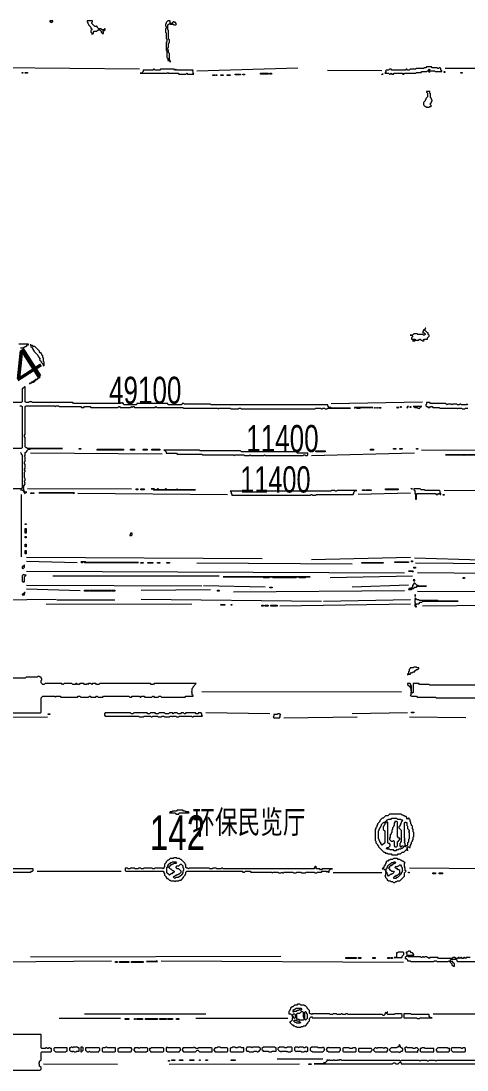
# Model space of a CAD drawing. Extents: x 25 to 4929, y 26 to 3478.
# Drawn here: x 2094 to 2657, y 2153 to 3478 of the extents above; entities that cross this region are included whole.
import ezdxf

# ---------------------------------------------------------------- set-up
doc = ezdxf.new("R2010")
doc.units = 0
for name, color, linetype, lineweight in [('OCR_TEXT', 6, 'Continuous', 0), ('TRACE_CURVE', 6, 'Continuous', 0), ('TRACE_STRAIGHT', 5, 'Continuous', 0), ('TRACE_TEXT_SYMBOL', 6, 'Continuous', 0)]:
    doc.layers.add(name, color=color, linetype=linetype, lineweight=lineweight)
doc.styles.add('wqy-unicode', font='wqy-unicode.lff')

msp = doc.modelspace()

# ---------------------------------------------------------------- linework, layer by layer
at = {"layer": 'TRACE_CURVE', "color": 6}
for points in [[(2333, 2994), (2300, 2994), (2299, 2995), (2297, 2995), (2297, 2994), (2296, 2993), (2280, 2993), (2279, 2994), (2279, 2995), (2240, 2995), (2240, 2994), (2239, 2993), (2224, 2993), (2223, 2994), (2223, 2995), (2222, 2996), (2221, 2995), (2220, 2996), (2219, 2995), (2160, 2995), (2159, 2996), (2108, 2996), (2107, 2997), (2104, 2997), (2103, 2996), (2100, 2996), (2099, 2997), (2099, 3016), (2098, 3016), (2096, 3014), (2095, 3014), (2095, 2997), (2094, 2996), (2051, 2996)], [(2658, 2993), (2657, 2994), (2656, 2993), (2650, 2993), (2649, 2994), (2648, 2994), (2647, 2993), (2645, 2993), (2644, 2994), (2639, 2994), (2638, 2993), (2637, 2994), (2633, 2994), (2632, 2993), (2630, 2995), (2611, 2995), (2610, 2996), (2606, 2996), (2606, 2994), (2605, 2993), (2605, 2992), (2606, 2991), (2607, 2991), (2608, 2990), (2610, 2990), (2611, 2991), (2613, 2991), (2614, 2990), (2622, 2990), (2623, 2989), (2644, 2989), (2645, 2988), (2646, 2989), (2650, 2989), (2651, 2988), (2654, 2988), (2655, 2989), (2658, 2989)], [(2092, 2992), (2094, 2992), (2095, 2991), (2095, 2939), (2094, 2938), (2071, 2938)], [(2146, 2938), (2102, 2938), (2101, 2939), (2100, 2939), (2099, 2940), (2099, 2952), (2098, 2953), (2098, 2955), (2099, 2956), (2099, 2991), (2100, 2992), (2136, 2992), (2137, 2991), (2138, 2992), (2141, 2992), (2142, 2991), (2169, 2991), (2170, 2990), (2173, 2990), (2174, 2991), (2181, 2991), (2182, 2990), (2216, 2990), (2217, 2991), (2218, 2991), (2219, 2990), (2232, 2990), (2233, 2991), (2234, 2990), (2235, 2991), (2236, 2991), (2237, 2990), (2263, 2990), (2264, 2991), (2265, 2990), (2298, 2990), (2299, 2989), (2342, 2989), (2343, 2988), (2344, 2989), (2358, 2989), (2359, 2988), (2368, 2988), (2369, 2989), (2371, 2989), (2372, 2988), (2465, 2988), (2466, 2989), (2472, 2989), (2473, 2988), (2474, 2988), (2475, 2989), (2477, 2989), (2478, 2988), (2480, 2988), (2481, 2989), (2510, 2989), (2486, 2989), (2485, 2990), (2483, 2990), (2481, 2992), (2481, 2993), (2334, 2993), (2333, 2994)], [(2093, 2933), (2094, 2932), (2094, 2931), (2095, 2930), (2095, 2888), (2094, 2887), (2070, 2887)], [(2093, 2886), (2095, 2886), (2097, 2884), (2097, 2883), (2098, 2882), (2098, 2881), (2100, 2883), (2101, 2883), (2099, 2883), (2097, 2885), (2097, 2887), (2096, 2888), (2097, 2889), (2097, 2891), (2099, 2893), (2098, 2894), (2099, 2895), (2098, 2896), (2098, 2897), (2099, 2898), (2099, 2900), (2098, 2901), (2098, 2908), (2099, 2909), (2099, 2910), (2098, 2911), (2098, 2912), (2099, 2913), (2099, 2918), (2098, 2919), (2098, 2921), (2099, 2922), (2099, 2927), (2098, 2928), (2099, 2929), (2099, 2933), (2100, 2934), (2101, 2934), (2101, 2935), (2103, 2937), (2105, 2937), (2106, 2938), (2146, 2938)], [(2268, 2625), (2270, 2625), (2271, 2624), (2301, 2624), (2302, 2625), (2311, 2625), (2311, 2626), (2310, 2627), (2310, 2630), (2309, 2631), (2310, 2632), (2310, 2635), (2311, 2636), (2311, 2637), (2315, 2641), (2262, 2641), (2261, 2640), (2258, 2640), (2257, 2641), (2193, 2641), (2192, 2640), (2189, 2640), (2188, 2641), (2184, 2641), (2183, 2640), (2182, 2641), (2179, 2641), (2178, 2640), (2177, 2641), (2176, 2640), (2174, 2640), (2173, 2641), (2168, 2641), (2167, 2640), (2165, 2640), (2164, 2641), (2163, 2641), (2162, 2640), (2159, 2640), (2158, 2641), (2148, 2641), (2147, 2640), (2146, 2640), (2145, 2641), (2124, 2641), (2123, 2640), (2121, 2640), (2119, 2642), (2119, 2645), (2120, 2646), (2120, 2647), (2119, 2648), (2119, 2649), (2118, 2649), (2117, 2650), (2115, 2650), (2114, 2649), (2100, 2649), (2099, 2648), (2076, 2648)], [(2076, 2604), (2118, 2604), (2119, 2605), (2119, 2623), (2121, 2625), (2136, 2625), (2137, 2624), (2138, 2625), (2143, 2625), (2144, 2624), (2165, 2624), (2166, 2625), (2168, 2625), (2169, 2624), (2179, 2624), (2180, 2625), (2181, 2625), (2182, 2624), (2188, 2624), (2189, 2625), (2190, 2625), (2191, 2624), (2197, 2624), (2198, 2625), (2230, 2625), (2231, 2624), (2233, 2624), (2234, 2625), (2243, 2625), (2244, 2624), (2245, 2624), (2246, 2625), (2249, 2625), (2250, 2624), (2259, 2624), (2260, 2625), (2261, 2625), (2262, 2624), (2267, 2624), (2268, 2625)]]:
    msp.add_lwpolyline(points, dxfattribs=at)
at = {"layer": 'TRACE_STRAIGHT', "color": 5}
for p, q in [((2066.9, 3419.1), (2243.1, 3417.4)), ((2315.6, 3415), (2443.2, 3419)), ((2629.4, 3418.6), (2710.6, 3418.6)), ((2480.6, 3415.7), (2549.4, 3415.6)), ((2485.6, 2994.7), (2600.7, 2997.1)), ((2105.6, 2932.4), (2271.9, 2931.3)), ((2460.6, 2929.2), (2590.7, 2932.6)), ((2599.4, 2936.4), (2750.6, 2935.3)), ((2094, 2880), (2094, 2801)), ((2101.9, 2887.7), (2233.1, 2886.9)), ((2165.6, 2881.4), (2354.4, 2880)), ((2519.3, 2880.2), (2585.6, 2881.9)), ((2628.1, 2885.2), (2728.1, 2884.5)), ((2100.6, 2800.7), (2398.1, 2798.9)), ((2100.6, 2795.9), (2164.4, 2794)), ((2460.6, 2797.9), (2585.7, 2800.7)), ((2590.6, 2799.9), (2674.4, 2797.6)), ((2100.6, 2782.9), (2578.1, 2780.8)), ((2315.6, 2793.5), (2511.9, 2792.2)), ((2591.9, 2793.4), (2733.1, 2792.2)), ((2134, 2777), (2344, 2777)), ((2484.3, 2774.9), (2588.2, 2777.3)), ((2594.4, 2781.2), (2749.4, 2780.4)), ((2100.6, 2765.2), (2321.9, 2764.4)), ((2100.6, 2760.6), (2168.2, 2758.7)), ((2245.6, 2759), (2333.1, 2759.8)), ((2324.3, 2764.9), (2401.9, 2763.2)), ((2361.9, 2757.1), (2578.1, 2758.6)), ((2511.8, 2763.2), (2583.2, 2765.9)), ((2594.4, 2757.8), (2746.9, 2757.4)), ((1900.6, 2744.5), (2138.1, 2747.7)), ((2139, 2747), (2212, 2747)), ((2245.6, 2747.8), (2473.1, 2745.3)), ((2475.6, 2745.3), (2585.7, 2747.5)), ((2600.6, 2739.4), (2961.9, 2743.1)), ((2125.6, 2741.6), (2309.4, 2741.7)), ((2420.6, 2739.1), (2585.7, 2741.7)), ((2321.9, 2631.3), (2574.4, 2630.6)), ((2013.1, 2598.4), (2126.9, 2599.1)), ((2326.9, 2604.4), (2408.1, 2603.3)), ((2425.6, 2597.9), (2518.1, 2598.9)), ((2511.8, 2603.1), (2581.9, 2604.5)), ((2584.4, 2599.2), (2655.6, 2598.4)), ((2114, 2404), (2220, 2404)), ((2488.1, 2402.4), (2549.4, 2402.5)), ((2584.4, 2408.3), (2684.4, 2407.4)), ((2105.6, 2295.8), (2421.9, 2296.7)), ((2036.9, 2289.5), (2208.1, 2290.8)), ((2270.6, 2290.9), (2576.9, 2289.4)), ((2141.9, 2218.7), (2219.4, 2218.5)), ((2174, 2224), (2327, 2224)), ((2314.4, 2218.5), (2430.6, 2218.7)), ((2614.4, 2224), (2673.1, 2223.8)), ((2121.9, 2160.7), (2215.6, 2160.6)), ((2280.6, 2160.5), (2445.6, 2161)), ((2417, 2167), (2475, 2167))]:
    msp.add_line(p, q, dxfattribs=at)
at = {"layer": 'TRACE_TEXT_SYMBOL', "color": 6}
for points in [[(2130, 3478), (2130, 3477), (2131, 3477), (2132, 3476), (2133, 3477), (2134, 3477), (2134, 3478)], [(2177, 3478), (2177, 3477), (2178, 3476), (2178, 3475), (2179, 3474), (2179, 3473), (2182, 3470), (2182, 3469), (2183, 3468), (2183, 3467), (2182, 3466), (2182, 3464), (2183, 3463), (2183, 3461), (2184, 3462), (2185, 3462), (2185, 3464), (2186, 3465), (2189, 3465), (2191, 3467), (2193, 3467), (2195, 3465), (2195, 3464), (2197, 3462), (2198, 3462), (2198, 3464), (2197, 3465), (2198, 3466), (2199, 3466), (2200, 3467), (2200, 3468), (2199, 3468), (2198, 3467), (2196, 3467), (2195, 3468), (2192, 3468), (2190, 3470), (2190, 3471), (2189, 3472), (2188, 3471), (2187, 3471), (2183, 3475), (2183, 3476), (2184, 3477), (2184, 3478)], [(2279, 3478), (2277, 3476), (2277, 3475), (2276, 3474), (2276, 3472), (2277, 3471), (2277, 3469), (2276, 3468), (2276, 3464), (2277, 3463), (2277, 3456), (2278, 3455), (2278, 3452), (2277, 3451), (2277, 3441), (2278, 3440), (2278, 3432), (2279, 3431), (2279, 3428), (2281, 3428), (2282, 3427), (2282, 3426), (2282, 3428), (2281, 3429), (2281, 3437), (2280, 3438), (2280, 3441), (2279, 3442), (2279, 3444), (2280, 3445), (2280, 3450), (2281, 3451), (2281, 3454), (2280, 3455), (2280, 3466), (2279, 3467), (2279, 3473), (2281, 3475), (2282, 3474), (2286, 3474), (2287, 3473), (2289, 3473), (2290, 3474), (2289, 3475), (2289, 3476), (2288, 3476), (2287, 3477), (2286, 3477), (2284, 3475), (2283, 3475), (2282, 3476), (2282, 3478)], [(2606, 3420), (2605, 3419), (2603, 3419), (2602, 3418), (2593, 3418), (2592, 3417), (2585, 3417), (2584, 3416), (2582, 3416), (2581, 3417), (2580, 3417), (2579, 3416), (2562, 3416), (2561, 3417), (2559, 3417), (2558, 3416), (2555, 3416), (2554, 3415), (2555, 3414), (2553, 3412), (2558, 3412), (2559, 3411), (2560, 3411), (2561, 3412), (2562, 3411), (2564, 3411), (2565, 3412), (2575, 3412), (2576, 3411), (2577, 3411), (2578, 3412), (2592, 3412), (2593, 3413), (2599, 3413), (2600, 3414), (2606, 3414), (2607, 3415), (2608, 3415), (2609, 3414), (2609, 3413), (2611, 3415), (2616, 3415), (2617, 3414), (2625, 3414), (2625, 3415), (2624, 3416), (2624, 3418), (2623, 3419), (2622, 3419), (2621, 3418), (2620, 3418), (2619, 3419), (2613, 3419), (2612, 3420)], [(2095, 3413), (2096, 3413), (2096, 3412), (2095, 3412)], [(2099, 3413), (2102, 3413), (2102, 3412), (2099, 3412)], [(2261, 3417), (2260, 3416), (2248, 3416), (2248, 3414), (2246, 3412), (2244, 3412), (2278, 3412), (2279, 3413), (2280, 3412), (2292, 3412), (2293, 3411), (2302, 3411), (2303, 3412), (2304, 3411), (2312, 3411), (2311, 3412), (2311, 3414), (2310, 3415), (2311, 3416), (2290, 3416), (2289, 3417), (2288, 3416), (2287, 3417), (2270, 3417), (2269, 3416), (2263, 3416), (2262, 3417)], [(2336, 3410), (2339, 3410), (2339, 3409), (2336, 3409)], [(2340, 3410), (2341, 3410), (2341, 3409), (2340, 3409)], [(2346, 3410), (2349, 3410), (2349, 3409), (2346, 3409)], [(2354, 3410), (2358, 3410), (2358, 3409), (2354, 3409)], [(2364, 3411), (2371, 3411), (2371, 3410), (2364, 3410)], [(2374, 3411), (2376, 3411), (2376, 3410), (2374, 3410)], [(2396, 3412), (2406, 3412), (2406, 3411), (2396, 3411)], [(2408, 3412), (2410, 3412), (2410, 3411), (2408, 3411)], [(2550, 3411), (2549, 3410), (2550, 3411), (2551, 3411)], [(2608, 3416), (2609, 3417), (2610, 3416), (2609, 3415)], [(2628, 3414), (2629, 3414), (2629, 3413), (2628, 3413)], [(2649, 3413), (2651, 3413), (2651, 3412), (2649, 3412)], [(2606, 3389), (2606, 3388), (2607, 3387), (2607, 3382), (2605, 3380), (2605, 3379), (2604, 3378), (2604, 3377), (2602, 3375), (2602, 3372), (2604, 3370), (2605, 3370), (2606, 3369), (2609, 3369), (2610, 3370), (2611, 3370), (2612, 3371), (2611, 3372), (2611, 3374), (2612, 3375), (2612, 3376), (2613, 3377), (2613, 3378), (2612, 3379), (2612, 3380), (2611, 3381), (2611, 3386), (2610, 3387), (2610, 3389)], [(2604, 3090), (2604, 3089), (2603, 3088), (2602, 3088), (2602, 3087), (2601, 3086), (2601, 3084), (2603, 3084), (2604, 3083), (2604, 3082), (2603, 3081), (2602, 3081), (2601, 3082), (2595, 3082), (2594, 3083), (2590, 3083), (2588, 3081), (2585, 3081), (2587, 3081), (2588, 3080), (2588, 3079), (2587, 3078), (2587, 3076), (2591, 3076), (2592, 3075), (2591, 3074), (2588, 3074), (2591, 3074), (2592, 3075), (2596, 3075), (2597, 3076), (2598, 3076), (2599, 3075), (2600, 3075), (2601, 3074), (2603, 3074), (2602, 3075), (2603, 3076), (2607, 3076), (2607, 3078), (2609, 3080), (2609, 3081), (2608, 3082), (2608, 3084), (2607, 3084), (2604, 3087), (2604, 3089), (2605, 3090)], [(2105, 3069), (2106, 3068), (2106, 3067), (2108, 3065), (2108, 3064), (2110, 3062), (2110, 3061), (2115, 3056), (2115, 3055), (2116, 3054), (2116, 3053), (2118, 3051), (2117, 3050), (2119, 3048), (2119, 3047), (2121, 3045), (2121, 3044), (2122, 3043), (2122, 3042), (2123, 3043), (2123, 3047), (2122, 3048), (2122, 3052), (2121, 3053), (2121, 3055), (2120, 3056), (2120, 3057), (2119, 3058), (2119, 3059), (2118, 3059), (2117, 3060), (2117, 3061), (2111, 3067), (2109, 3067), (2108, 3068), (2107, 3068), (2106, 3069)], [(2118, 3029), (2116, 3027), (2115, 3027), (2113, 3025), (2112, 3025), (2110, 3023), (2109, 3023), (2108, 3022), (2107, 3022), (2105, 3020), (2104, 3020), (2105, 3020), (2106, 3021), (2107, 3021), (2108, 3022), (2110, 3022), (2113, 3025), (2114, 3025)], [(2515, 2990), (2515, 2989), (2516, 2990), (2517, 2990), (2518, 2989), (2522, 2989), (2523, 2990), (2538, 2990)], [(2540, 2990), (2541, 2990), (2541, 2989), (2540, 2989)], [(2543, 2990), (2544, 2990), (2544, 2989), (2543, 2989)], [(2546, 2990), (2548, 2990), (2548, 2989), (2546, 2989)], [(2568, 2990), (2569, 2990), (2570, 2989), (2571, 2990)], [(2573, 2991), (2574, 2991), (2574, 2990), (2573, 2990)], [(2582, 2991), (2581, 2990), (2582, 2989), (2582, 2990), (2583, 2991)], [(2585, 2991), (2586, 2991), (2586, 2990), (2585, 2990)], [(2589, 2991), (2590, 2991), (2591, 2990), (2594, 2990), (2595, 2989), (2596, 2989), (2597, 2988), (2597, 2989), (2599, 2991), (2600, 2991)], [(2167, 2938), (2169, 2938), (2169, 2937), (2167, 2937)], [(2190, 2937), (2223, 2937), (2223, 2936), (2190, 2936)], [(2232, 2937), (2237, 2937), (2237, 2936), (2232, 2936)], [(2248, 2937), (2253, 2937), (2253, 2936), (2248, 2936)], [(2259, 2937), (2269, 2937), (2269, 2936), (2259, 2936)], [(2274, 2936), (2275, 2936), (2277, 2934), (2277, 2932), (2290, 2932), (2291, 2931), (2322, 2931), (2323, 2930), (2362, 2930), (2363, 2929), (2364, 2930), (2375, 2930), (2376, 2929), (2382, 2929), (2383, 2930), (2384, 2929), (2400, 2929), (2401, 2930), (2402, 2929), (2450, 2929), (2451, 2930), (2452, 2930), (2453, 2929), (2455, 2929), (2456, 2930), (2456, 2932), (2443, 2932), (2442, 2933), (2442, 2934), (2372, 2934), (2371, 2935), (2320, 2935), (2319, 2936)], [(2466, 2935), (2478, 2935), (2478, 2934), (2466, 2934)], [(2535, 2937), (2539, 2937), (2539, 2936), (2535, 2936)], [(2564, 2938), (2567, 2938), (2567, 2937), (2564, 2937)], [(2572, 2938), (2575, 2938), (2575, 2937), (2572, 2937)], [(2593, 2938), (2595, 2938), (2595, 2937), (2593, 2937)], [(2630, 2930), (2652, 2930), (2653, 2929), (2654, 2930), (2675, 2930)], [(2106, 2882), (2108, 2882), (2108, 2881), (2106, 2881)], [(2109, 2882), (2110, 2882), (2110, 2881), (2109, 2881)], [(2116, 2882), (2159, 2882), (2160, 2881), (2161, 2882)], [(2239, 2887), (2241, 2887), (2241, 2886), (2239, 2886)], [(2245, 2887), (2249, 2887), (2249, 2886), (2245, 2886)], [(2258, 2887), (2260, 2887), (2261, 2886), (2314, 2886), (2292, 2886), (2291, 2887), (2290, 2886), (2278, 2886), (2277, 2887), (2276, 2887), (2275, 2886), (2268, 2886), (2267, 2887), (2266, 2887), (2265, 2886), (2263, 2886), (2262, 2887)], [(2486, 2885), (2485, 2884), (2393, 2884), (2392, 2883), (2383, 2883), (2382, 2884), (2358, 2884), (2359, 2883), (2359, 2881), (2360, 2880), (2360, 2879), (2459, 2879), (2460, 2880), (2461, 2880), (2462, 2879), (2466, 2879), (2467, 2880), (2513, 2880), (2514, 2881), (2514, 2883), (2516, 2885), (2518, 2885), (2493, 2885), (2492, 2884), (2491, 2884), (2490, 2885)], [(2525, 2886), (2528, 2886), (2528, 2885), (2525, 2885)], [(2529, 2886), (2536, 2886), (2536, 2885), (2529, 2885)], [(2554, 2887), (2570, 2887), (2570, 2886), (2554, 2886)], [(2586, 2888), (2587, 2887), (2588, 2887), (2587, 2887)], [(2590, 2887), (2590, 2886), (2591, 2885), (2591, 2883), (2592, 2882), (2591, 2881), (2592, 2880), (2592, 2874), (2593, 2874), (2593, 2880), (2594, 2881), (2617, 2881), (2618, 2880), (2620, 2880), (2621, 2881), (2622, 2881), (2623, 2880), (2624, 2880), (2624, 2881), (2623, 2882), (2623, 2884), (2622, 2885), (2604, 2885), (2603, 2886), (2599, 2886), (2598, 2887)], [(2627, 2880), (2628, 2880), (2628, 2879), (2627, 2879)], [(2099, 2843), (2100, 2843), (2100, 2842), (2099, 2842)], [(2099, 2837), (2100, 2837), (2100, 2831), (2099, 2831)], [(2099, 2827), (2100, 2827), (2100, 2825), (2099, 2825)], [(2232, 2831), (2232, 2830), (2231, 2829), (2231, 2828), (2233, 2828), (2234, 2829), (2234, 2831)], [(2099, 2817), (2100, 2817), (2100, 2814), (2099, 2814)], [(2099, 2809), (2100, 2809), (2100, 2805), (2099, 2805)], [(2587, 2796), (2588, 2796), (2588, 2795), (2587, 2795)], [(2098, 2791), (2096, 2789), (2095, 2789), (2095, 2787), (2096, 2786), (2098, 2788)], [(2169, 2795), (2170, 2794), (2171, 2794), (2172, 2795), (2173, 2795), (2174, 2794), (2242, 2794), (2176, 2794), (2175, 2795)], [(2245, 2794), (2248, 2794), (2248, 2793), (2245, 2793)], [(2254, 2794), (2260, 2794), (2260, 2793), (2254, 2793)], [(2266, 2794), (2269, 2794), (2269, 2793), (2266, 2793)], [(2278, 2794), (2281, 2794), (2281, 2793), (2278, 2793)], [(2524, 2794), (2551, 2794), (2551, 2793), (2524, 2793)], [(2566, 2795), (2583, 2795), (2583, 2794), (2566, 2794)], [(2583, 2783), (2588, 2783), (2589, 2782), (2589, 2783)], [(2590, 2788), (2592, 2788), (2592, 2787), (2590, 2787)], [(2097, 2779), (2095, 2777), (2095, 2770), (2096, 2770), (2097, 2769), (2098, 2770), (2098, 2776), (2100, 2778), (2098, 2778)], [(2349, 2776), (2399, 2776), (2400, 2775), (2407, 2775), (2408, 2776), (2411, 2776), (2412, 2775), (2441, 2775), (2442, 2776), (2444, 2776), (2445, 2775), (2453, 2775), (2454, 2776), (2459, 2776)], [(2589, 2772), (2590, 2771), (2591, 2771), (2591, 2772)], [(2652, 2775), (2654, 2775), (2654, 2774), (2652, 2774)], [(2098, 2756), (2096, 2754), (2095, 2754), (2095, 2753), (2098, 2753), (2098, 2755), (2099, 2756)], [(2174, 2759), (2180, 2759), (2180, 2758), (2174, 2758)], [(2181, 2759), (2207, 2759), (2207, 2758), (2181, 2758)], [(2208, 2759), (2212, 2759), (2212, 2758), (2208, 2758)], [(2342, 2759), (2344, 2759), (2344, 2758), (2342, 2758)], [(2408, 2763), (2411, 2763), (2411, 2762), (2408, 2762)], [(2590, 2768), (2590, 2767), (2588, 2765), (2588, 2763), (2586, 2761), (2584, 2761), (2583, 2760), (2587, 2760), (2588, 2761), (2589, 2761), (2591, 2763), (2593, 2763), (2594, 2764), (2606, 2764), (2596, 2764), (2595, 2765), (2594, 2765), (2591, 2768)], [(2591, 2753), (2591, 2752), (2592, 2751), (2592, 2753)], [(2591, 2749), (2592, 2748), (2591, 2747), (2591, 2743), (2592, 2742), (2591, 2741), (2591, 2740), (2592, 2739), (2592, 2738), (2593, 2738), (2593, 2739), (2592, 2739), (2591, 2740), (2593, 2742), (2596, 2742), (2598, 2744), (2600, 2744), (2601, 2745), (2646, 2745), (2621, 2745), (2620, 2746), (2597, 2746), (2596, 2747), (2594, 2747), (2592, 2749)], [(2346, 2741), (2351, 2741), (2351, 2740), (2346, 2740)], [(2359, 2741), (2360, 2741), (2360, 2740), (2359, 2740)], [(2398, 2740), (2400, 2740), (2400, 2739), (2398, 2739)], [(2402, 2740), (2406, 2740), (2406, 2739), (2402, 2739)], [(2409, 2740), (2417, 2740), (2417, 2739), (2409, 2739)], [(2590, 2662), (2589, 2661), (2585, 2661), (2585, 2660), (2584, 2659), (2584, 2657), (2583, 2656), (2583, 2654), (2582, 2653), (2582, 2652), (2583, 2653), (2585, 2653), (2587, 2655), (2588, 2655), (2589, 2656), (2591, 2656), (2591, 2657), (2593, 2659), (2595, 2659), (2596, 2660), (2596, 2661), (2594, 2661), (2593, 2662)], [(2128, 2603), (2130, 2603), (2130, 2602), (2128, 2602)], [(2418, 2603), (2417, 2602), (2413, 2602), (2413, 2600), (2412, 2599), (2413, 2598), (2420, 2598), (2421, 2599), (2421, 2601), (2422, 2602), (2421, 2602), (2420, 2603)], [(2587, 2605), (2590, 2605), (2590, 2604), (2587, 2604)], [(2291, 2481), (2290, 2480), (2285, 2480), (2284, 2479), (2282, 2479), (2281, 2478), (2288, 2478), (2289, 2477), (2289, 2476), (2293, 2476), (2293, 2477), (2294, 2478), (2306, 2478), (2305, 2479), (2302, 2479), (2301, 2480), (2299, 2480), (2298, 2481)], [(2552, 2466), (2553, 2465), (2553, 2463), (2552, 2462), (2552, 2461), (2551, 2460), (2551, 2457), (2553, 2455), (2553, 2440), (2550, 2437), (2548, 2439), (2548, 2440), (2547, 2441), (2547, 2442), (2546, 2443), (2546, 2444), (2545, 2445), (2545, 2455), (2546, 2456), (2546, 2457), (2547, 2458), (2547, 2459), (2548, 2460), (2548, 2461), (2549, 2462), (2549, 2463)], [(2553, 2466), (2554, 2467), (2555, 2466), (2554, 2465)], [(2561, 2470), (2562, 2471), (2568, 2471), (2569, 2470), (2573, 2470), (2574, 2469), (2575, 2469), (2576, 2468), (2574, 2466), (2574, 2465), (2573, 2464), (2573, 2463), (2572, 2462), (2572, 2461), (2571, 2460), (2571, 2459), (2574, 2456), (2574, 2442), (2573, 2441), (2573, 2440), (2572, 2439), (2572, 2436), (2573, 2435), (2574, 2435), (2575, 2436), (2576, 2436), (2577, 2435), (2575, 2433), (2574, 2433), (2573, 2432), (2571, 2432), (2570, 2431), (2568, 2431), (2567, 2430), (2565, 2430), (2564, 2431), (2560, 2431), (2559, 2432), (2556, 2432), (2555, 2433), (2556, 2434), (2558, 2434), (2560, 2436), (2560, 2438), (2559, 2439), (2558, 2439), (2557, 2440), (2557, 2466), (2555, 2466), (2554, 2467), (2556, 2469), (2557, 2469), (2558, 2470)], [(2566, 2467), (2566, 2466), (2565, 2465), (2565, 2462), (2564, 2461), (2564, 2460), (2563, 2459), (2563, 2457), (2562, 2456), (2562, 2453), (2561, 2452), (2561, 2451), (2560, 2450), (2560, 2447), (2559, 2446), (2559, 2444), (2561, 2442), (2563, 2442), (2564, 2443), (2565, 2442), (2565, 2436), (2566, 2435), (2568, 2435), (2569, 2436), (2569, 2441), (2572, 2444), (2572, 2446), (2571, 2446), (2569, 2448), (2569, 2466), (2568, 2467)], [(2578, 2465), (2579, 2466), (2580, 2466), (2581, 2465), (2581, 2462), (2582, 2461), (2582, 2458), (2584, 2456), (2584, 2455), (2583, 2454), (2584, 2453), (2584, 2445), (2583, 2444), (2583, 2441), (2582, 2440), (2582, 2437), (2581, 2436), (2580, 2436), (2579, 2437), (2579, 2439), (2578, 2440), (2578, 2441), (2579, 2442), (2578, 2443), (2578, 2444), (2579, 2445), (2578, 2446)], [(2319, 2454), (2320, 2454), (2320, 2448), (2319, 2448)], [(2578, 2436), (2579, 2437), (2580, 2436), (2579, 2435)], [(2284, 2415), (2285, 2416), (2289, 2416), (2290, 2415), (2289, 2414), (2287, 2414), (2286, 2413), (2285, 2413), (2284, 2412), (2283, 2412), (2280, 2409), (2279, 2410), (2279, 2411), (2280, 2412), (2280, 2413), (2281, 2414), (2282, 2414), (2283, 2415)], [(2295, 2413), (2296, 2413), (2298, 2411), (2298, 2409), (2299, 2408), (2299, 2405), (2298, 2404), (2298, 2402), (2297, 2401), (2297, 2400), (2294, 2397), (2293, 2397), (2292, 2396), (2289, 2396), (2288, 2395), (2286, 2397), (2287, 2398), (2288, 2398), (2289, 2399), (2290, 2399), (2291, 2400), (2292, 2400), (2293, 2401), (2294, 2401), (2296, 2403), (2296, 2404), (2293, 2407), (2291, 2407), (2289, 2409), (2291, 2411), (2293, 2411)], [(2564, 2420), (2563, 2419), (2560, 2419), (2559, 2418), (2558, 2418), (2557, 2417), (2556, 2417), (2555, 2416), (2555, 2415), (2554, 2414), (2554, 2413), (2553, 2412), (2553, 2411), (2552, 2410), (2552, 2409), (2550, 2407), (2552, 2407), (2554, 2405), (2554, 2403), (2555, 2402), (2554, 2401), (2554, 2399), (2553, 2398), (2554, 2397), (2554, 2396), (2556, 2394), (2556, 2393), (2557, 2393), (2558, 2392), (2560, 2392), (2561, 2391), (2563, 2391), (2564, 2390), (2566, 2390), (2567, 2391), (2568, 2391), (2569, 2392), (2572, 2392), (2578, 2398), (2578, 2402), (2580, 2404), (2579, 2405), (2579, 2407), (2578, 2408), (2579, 2409), (2578, 2410), (2578, 2414), (2579, 2415), (2578, 2415), (2576, 2417), (2575, 2417), (2574, 2418), (2573, 2418), (2572, 2419), (2570, 2419), (2569, 2420)], [(2562, 2415), (2564, 2415), (2565, 2414), (2563, 2412), (2562, 2412), (2561, 2411), (2560, 2411), (2559, 2410), (2559, 2409), (2558, 2408), (2559, 2407), (2559, 2406), (2560, 2406), (2562, 2404), (2564, 2404), (2565, 2403), (2563, 2401), (2562, 2401), (2561, 2400), (2560, 2400), (2558, 2398), (2557, 2399), (2557, 2400), (2556, 2401), (2556, 2402), (2555, 2403), (2555, 2407), (2556, 2408), (2556, 2409), (2557, 2410), (2557, 2411), (2559, 2413), (2560, 2413)], [(2564, 2415), (2565, 2416), (2566, 2416), (2567, 2415), (2566, 2414), (2565, 2414)], [(2571, 2411), (2572, 2412), (2573, 2412), (2574, 2411), (2574, 2410), (2575, 2409), (2575, 2406), (2576, 2405), (2575, 2404), (2575, 2403), (2574, 2402), (2574, 2401), (2573, 2400), (2572, 2401), (2572, 2405), (2571, 2406), (2570, 2406), (2569, 2407), (2568, 2407), (2566, 2409), (2567, 2410), (2569, 2410), (2570, 2411)], [(2041, 2407), (2041, 2403), (2052, 2403), (2053, 2404), (2055, 2404), (2056, 2403), (2106, 2403), (2107, 2404), (2108, 2404), (2109, 2405), (2109, 2407), (2064, 2407), (2063, 2406), (2062, 2407), (2054, 2407), (2053, 2406), (2050, 2406), (2049, 2407)], [(2278, 2409), (2279, 2410), (2282, 2407), (2283, 2407), (2285, 2405), (2286, 2405), (2287, 2404), (2287, 2403), (2286, 2402), (2285, 2402), (2284, 2401), (2283, 2401), (2281, 2399), (2278, 2402)], [(2571, 2401), (2572, 2401), (2573, 2400), (2569, 2396), (2568, 2396), (2567, 2395), (2565, 2395), (2564, 2396), (2566, 2398), (2567, 2398), (2568, 2399), (2569, 2399)], [(2583, 2403), (2584, 2403), (2584, 2402), (2583, 2402)], [(2614, 2402), (2617, 2402), (2617, 2401), (2614, 2401)], [(2622, 2402), (2626, 2402), (2626, 2401), (2622, 2401)], [(2504, 2295), (2517, 2295), (2517, 2294), (2504, 2294)], [(2520, 2295), (2523, 2295), (2523, 2294), (2520, 2294)], [(2538, 2295), (2541, 2295), (2541, 2294), (2538, 2294)], [(2557, 2295), (2559, 2295), (2559, 2294), (2557, 2294)], [(2561, 2295), (2563, 2295), (2563, 2294), (2561, 2294)], [(2570, 2302), (2569, 2301), (2568, 2301), (2568, 2296), (2567, 2295), (2565, 2295), (2575, 2295), (2575, 2297), (2577, 2299), (2577, 2301), (2576, 2302)], [(2213, 2290), (2215, 2290), (2215, 2289), (2213, 2289)], [(2218, 2290), (2230, 2290), (2230, 2289), (2218, 2289)], [(2233, 2290), (2248, 2290), (2248, 2289), (2233, 2289)], [(2265, 2291), (2264, 2290), (2252, 2290), (2266, 2290)], [(2437, 2227), (2438, 2228), (2439, 2227), (2438, 2226)], [(2440, 2230), (2441, 2231), (2447, 2231), (2448, 2230), (2448, 2229), (2447, 2228), (2446, 2229), (2445, 2229), (2444, 2228), (2442, 2228), (2441, 2227), (2439, 2227), (2438, 2228), (2438, 2229), (2439, 2230)], [(2448, 2227), (2449, 2227), (2450, 2226), (2450, 2220), (2451, 2219), (2451, 2217), (2450, 2216), (2446, 2216), (2445, 2217), (2443, 2217), (2442, 2218), (2442, 2224), (2443, 2225), (2446, 2225)], [(2452, 2226), (2453, 2227), (2454, 2226), (2454, 2225), (2455, 2224), (2455, 2218), (2453, 2216), (2452, 2217)], [(2225, 2218), (2230, 2218), (2230, 2217), (2225, 2217)], [(2237, 2218), (2238, 2218), (2238, 2217), (2237, 2217)], [(2240, 2218), (2247, 2218), (2247, 2217), (2240, 2217)], [(2251, 2218), (2266, 2218), (2266, 2217), (2251, 2217)], [(2269, 2218), (2277, 2218), (2277, 2217), (2269, 2217)], [(2279, 2218), (2285, 2218), (2285, 2217), (2279, 2217)], [(2290, 2218), (2293, 2218), (2293, 2217), (2290, 2217)], [(2437, 2223), (2438, 2224), (2439, 2224), (2440, 2223), (2440, 2219), (2439, 2218), (2438, 2219), (2438, 2220), (2437, 2221)], [(2438, 2215), (2439, 2216), (2441, 2216), (2442, 2215), (2444, 2215), (2445, 2214), (2446, 2214), (2447, 2213), (2446, 2212), (2442, 2212), (2441, 2213), (2440, 2213)], [(2577, 2224), (2577, 2219), (2593, 2219), (2594, 2218), (2597, 2218), (2598, 2219), (2613, 2219), (2611, 2219), (2609, 2221), (2609, 2223), (2587, 2223), (2586, 2224)], [(2136, 2181), (2135, 2180), (2135, 2178), (2137, 2176), (2150, 2176), (2151, 2177), (2152, 2177), (2152, 2181)], [(2157, 2182), (2156, 2181), (2155, 2181), (2155, 2178), (2156, 2177), (2157, 2177), (2158, 2176), (2159, 2177), (2160, 2177), (2161, 2176), (2163, 2176), (2164, 2177), (2167, 2177), (2167, 2181), (2166, 2181), (2165, 2182), (2160, 2182), (2159, 2181), (2158, 2182)], [(2169, 2182), (2169, 2176), (2170, 2176), (2172, 2178), (2172, 2181), (2171, 2182)], [(2175, 2181), (2175, 2178), (2177, 2176), (2179, 2176), (2180, 2177), (2181, 2176), (2192, 2176), (2192, 2177), (2193, 2178), (2193, 2180), (2192, 2181)], [(2201, 2182), (2200, 2181), (2197, 2181), (2196, 2180), (2196, 2177), (2197, 2176), (2212, 2176), (2213, 2177), (2213, 2181), (2203, 2181), (2202, 2182)], [(2218, 2181), (2217, 2180), (2216, 2180), (2216, 2177), (2217, 2176), (2232, 2176), (2233, 2177), (2233, 2178), (2234, 2179), (2233, 2180), (2233, 2181)], [(2237, 2181), (2237, 2180), (2236, 2179), (2236, 2178), (2238, 2176), (2252, 2176), (2253, 2177), (2254, 2177), (2254, 2180), (2253, 2181), (2244, 2181), (2243, 2180), (2242, 2181)], [(2258, 2181), (2257, 2180), (2256, 2180), (2256, 2178), (2257, 2177), (2257, 2176), (2273, 2176), (2274, 2177), (2274, 2180), (2273, 2181)], [(2278, 2182), (2277, 2181), (2277, 2177), (2278, 2177), (2279, 2176), (2294, 2176), (2294, 2177), (2295, 2178), (2295, 2180), (2294, 2181), (2279, 2181)], [(2312, 2182), (2311, 2181), (2298, 2181), (2298, 2180), (2297, 2179), (2297, 2178), (2299, 2176), (2314, 2176), (2316, 2178), (2317, 2178), (2319, 2176), (2335, 2176), (2335, 2180), (2334, 2181), (2318, 2181), (2317, 2180), (2315, 2180), (2314, 2181), (2313, 2181)], [(2342, 2182), (2341, 2181), (2339, 2181), (2337, 2179), (2337, 2178), (2339, 2176), (2354, 2176), (2355, 2177), (2355, 2180), (2354, 2181), (2346, 2181), (2345, 2182)], [(2361, 2182), (2360, 2181), (2359, 2181), (2358, 2180), (2358, 2177), (2359, 2176), (2374, 2176), (2375, 2177), (2375, 2181), (2372, 2181), (2371, 2182), (2368, 2182), (2367, 2181), (2365, 2181), (2364, 2182)], [(2379, 2182), (2379, 2181), (2378, 2180), (2378, 2178), (2379, 2177), (2381, 2177), (2382, 2176), (2387, 2176), (2388, 2177), (2391, 2177), (2392, 2176), (2393, 2176), (2394, 2177), (2395, 2177), (2395, 2178), (2396, 2179), (2396, 2180), (2394, 2182), (2386, 2182), (2385, 2181), (2384, 2182)], [(2400, 2182), (2398, 2180), (2398, 2179), (2399, 2178), (2399, 2177), (2406, 2177), (2407, 2176), (2410, 2176), (2411, 2177), (2416, 2177), (2416, 2181), (2415, 2181), (2414, 2182)], [(2420, 2182), (2418, 2180), (2418, 2179), (2420, 2177), (2421, 2177), (2422, 2176), (2423, 2177), (2428, 2177), (2429, 2176), (2430, 2177), (2431, 2176), (2434, 2176), (2435, 2177), (2436, 2177), (2436, 2181), (2435, 2182), (2430, 2182), (2429, 2181), (2427, 2181), (2426, 2182)], [(2440, 2182), (2439, 2181), (2439, 2178), (2441, 2176), (2442, 2177), (2447, 2177), (2448, 2176), (2451, 2176), (2452, 2177), (2453, 2177), (2454, 2176), (2455, 2177), (2456, 2177), (2456, 2181), (2455, 2182), (2453, 2182), (2452, 2181), (2451, 2181), (2450, 2182), (2445, 2182), (2444, 2181), (2443, 2182)], [(2461, 2182), (2459, 2180), (2459, 2178), (2460, 2177), (2461, 2177), (2462, 2176), (2475, 2176), (2477, 2178), (2477, 2180), (2475, 2182), (2474, 2181), (2469, 2181), (2468, 2182)], [(2482, 2182), (2481, 2181), (2480, 2181), (2480, 2180), (2479, 2179), (2480, 2178), (2480, 2177), (2481, 2177), (2482, 2176), (2496, 2176), (2496, 2177), (2497, 2178), (2497, 2180), (2496, 2181), (2483, 2181)], [(2501, 2181), (2500, 2180), (2500, 2177), (2501, 2176), (2516, 2176), (2517, 2177), (2517, 2180), (2516, 2181), (2513, 2181), (2512, 2180), (2509, 2180), (2508, 2181)], [(2520, 2180), (2520, 2177), (2521, 2176), (2536, 2176), (2536, 2177), (2537, 2178), (2537, 2179), (2536, 2180)], [(2541, 2181), (2539, 2179), (2539, 2178), (2541, 2176), (2556, 2176), (2556, 2177), (2557, 2178), (2557, 2180), (2556, 2180), (2555, 2181), (2553, 2181), (2552, 2180), (2551, 2181), (2544, 2181), (2543, 2180), (2542, 2181)], [(2572, 2185), (2571, 2184), (2571, 2183), (2570, 2182), (2569, 2182), (2568, 2181), (2561, 2181), (2559, 2179), (2559, 2178), (2561, 2176), (2571, 2176), (2572, 2175), (2574, 2177), (2575, 2177), (2576, 2178), (2576, 2180), (2575, 2180), (2573, 2182), (2573, 2183), (2572, 2184)], [(2580, 2182), (2578, 2180), (2579, 2179), (2579, 2177), (2580, 2176), (2593, 2176), (2594, 2175), (2595, 2176), (2595, 2178), (2596, 2179), (2594, 2181), (2592, 2181), (2591, 2180), (2589, 2180), (2588, 2181), (2582, 2181), (2581, 2182)], [(2600, 2181), (2599, 2180), (2598, 2180), (2598, 2177), (2599, 2176), (2615, 2176), (2615, 2180), (2604, 2180), (2603, 2181)], [(2620, 2181), (2618, 2179), (2618, 2178), (2619, 2177), (2619, 2176), (2634, 2176), (2635, 2177), (2635, 2180), (2634, 2181), (2633, 2180), (2632, 2181)], [(2638, 2181), (2637, 2180), (2637, 2178), (2639, 2176), (2654, 2176), (2655, 2177), (2655, 2180), (2654, 2181), (2652, 2181), (2651, 2180), (2650, 2180), (2649, 2181)], [(2280, 2165), (2281, 2165), (2281, 2164), (2280, 2164)], [(2284, 2166), (2288, 2166), (2288, 2165), (2284, 2165)], [(2294, 2166), (2298, 2166), (2298, 2165), (2294, 2165)], [(2307, 2166), (2312, 2166), (2312, 2165), (2307, 2165)], [(2319, 2166), (2320, 2166), (2320, 2165), (2319, 2165)], [(2327, 2166), (2329, 2166), (2329, 2165), (2327, 2165)], [(2359, 2166), (2364, 2166), (2364, 2165), (2359, 2165)], [(2457, 2161), (2460, 2161), (2460, 2160), (2457, 2160)]]:
    msp.add_lwpolyline(points, close=True, dxfattribs=at)
for points in [[(2093, 3065), (2096, 3065), (2097, 3066), (2098, 3066), (2099, 3067), (2100, 3067), (2102, 3069), (2103, 3069), (2103, 3070), (2091, 3070)], [(2731, 2639), (2610, 2639), (2609, 2640), (2597, 2640), (2596, 2641), (2589, 2641), (2589, 2630), (2588, 2629), (2587, 2630), (2587, 2638), (2586, 2639), (2586, 2640), (2585, 2641), (2582, 2641), (2582, 2640), (2585, 2637), (2585, 2636), (2586, 2635), (2586, 2632), (2587, 2631), (2586, 2630), (2586, 2627), (2585, 2626), (2586, 2626), (2587, 2625), (2593, 2625), (2594, 2624), (2617, 2624), (2618, 2623), (2717, 2623)], [(2200, 2604), (2199, 2603), (2199, 2601), (2200, 2600), (2242, 2600), (2243, 2599), (2248, 2599), (2249, 2600), (2257, 2600), (2258, 2599), (2259, 2599), (2260, 2600), (2266, 2600), (2267, 2599), (2271, 2599), (2272, 2600), (2274, 2600), (2275, 2599), (2281, 2599), (2282, 2600), (2284, 2600), (2285, 2599), (2286, 2600), (2289, 2600), (2290, 2599), (2293, 2599), (2294, 2600), (2309, 2600), (2310, 2599), (2311, 2599), (2312, 2600), (2323, 2600), (2322, 2601), (2322, 2603), (2321, 2604), (2318, 2604), (2317, 2603), (2315, 2603), (2314, 2604), (2302, 2604), (2301, 2603), (2300, 2603), (2299, 2604), (2296, 2604), (2295, 2603), (2292, 2603), (2291, 2604), (2287, 2604), (2286, 2603), (2285, 2604), (2281, 2604), (2280, 2603), (2276, 2603), (2275, 2604), (2268, 2604), (2267, 2603), (2264, 2603), (2263, 2604), (2257, 2604), (2256, 2603), (2254, 2603), (2253, 2604), (2236, 2604), (2235, 2603)], [(2235, 2603), (2233, 2603), (2232, 2604), (2200, 2604)], [(2559, 2476), (2557, 2474), (2554, 2474), (2551, 2471), (2550, 2471), (2547, 2468), (2547, 2467), (2544, 2464), (2544, 2463), (2543, 2462), (2543, 2460), (2542, 2459), (2542, 2458), (2541, 2457), (2541, 2443), (2542, 2442), (2542, 2440), (2544, 2438), (2544, 2437), (2545, 2436), (2545, 2435), (2552, 2428), (2553, 2428), (2554, 2427), (2556, 2427), (2557, 2426), (2561, 2426), (2562, 2425), (2569, 2425), (2570, 2426), (2573, 2426), (2575, 2428), (2577, 2428), (2581, 2432), (2582, 2431), (2582, 2430), (2582, 2433), (2581, 2434), (2582, 2435), (2583, 2435), (2584, 2434), (2585, 2434), (2585, 2436), (2586, 2437), (2586, 2438), (2587, 2439), (2587, 2441), (2588, 2442), (2588, 2443), (2589, 2444), (2589, 2447), (2590, 2448), (2590, 2453), (2589, 2454), (2589, 2457), (2588, 2458), (2588, 2461), (2587, 2462), (2587, 2463), (2586, 2464), (2586, 2466), (2585, 2467), (2585, 2469), (2584, 2470)], [(2584, 2470), (2584, 2471), (2583, 2471), (2582, 2470), (2581, 2471), (2581, 2472), (2580, 2473), (2579, 2473), (2578, 2474), (2577, 2474), (2576, 2475), (2575, 2475), (2574, 2476), (2559, 2476)], [(2287, 2421), (2286, 2420), (2282, 2420), (2280, 2418), (2279, 2418), (2277, 2416), (2277, 2415), (2275, 2413), (2275, 2410), (2274, 2409), (2274, 2408), (2273, 2407), (2272, 2408), (2263, 2408), (2262, 2407), (2260, 2407), (2259, 2408), (2249, 2408), (2248, 2407), (2246, 2407), (2245, 2408), (2242, 2408), (2241, 2407), (2238, 2407), (2237, 2408), (2232, 2408), (2231, 2407), (2229, 2407), (2228, 2408), (2225, 2408), (2225, 2405), (2226, 2404), (2273, 2404), (2274, 2403), (2274, 2402), (2275, 2401), (2275, 2399), (2277, 2397), (2277, 2396), (2278, 2395), (2279, 2395), (2281, 2393), (2282, 2393), (2283, 2392), (2287, 2392), (2288, 2391), (2289, 2392), (2293, 2392), (2294, 2393), (2296, 2393), (2299, 2396), (2299, 2397), (2301, 2399), (2301, 2400), (2302, 2401), (2302, 2403), (2303, 2404), (2373, 2404), (2374, 2403), (2376, 2403), (2377, 2404), (2383, 2404), (2384, 2403), (2410, 2403)], [(2295, 2419), (2294, 2420), (2291, 2420), (2290, 2421), (2287, 2421)], [(2410, 2403), (2411, 2402), (2412, 2403), (2418, 2403), (2419, 2402), (2422, 2402), (2423, 2403), (2424, 2402), (2425, 2402), (2426, 2403), (2437, 2403), (2438, 2402), (2441, 2402), (2442, 2403), (2447, 2403), (2448, 2402), (2453, 2402), (2454, 2403), (2464, 2403), (2465, 2402), (2467, 2402), (2468, 2403), (2473, 2403), (2474, 2404), (2479, 2404), (2480, 2403), (2481, 2404), (2482, 2403), (2483, 2403), (2483, 2405), (2485, 2407), (2487, 2407), (2474, 2407), (2473, 2406), (2472, 2406), (2471, 2407), (2467, 2407), (2466, 2408), (2467, 2409), (2466, 2410), (2465, 2410), (2464, 2409), (2465, 2408), (2464, 2407), (2349, 2407), (2348, 2408), (2347, 2408), (2346, 2407), (2341, 2407), (2340, 2408), (2336, 2408), (2335, 2407), (2332, 2407), (2331, 2408), (2306, 2408), (2305, 2407), (2304, 2408), (2303, 2408), (2302, 2409), (2302, 2412), (2301, 2413), (2301, 2414), (2296, 2419), (2295, 2419)], [(2583, 2303), (2582, 2302), (2580, 2302), (2580, 2301), (2581, 2300), (2581, 2297), (2579, 2295), (2579, 2294), (2580, 2294), (2582, 2292), (2582, 2291), (2585, 2291), (2586, 2290), (2615, 2290), (2616, 2291), (2618, 2291), (2619, 2290), (2633, 2290), (2634, 2291), (2638, 2287), (2638, 2286), (2640, 2284), (2641, 2284), (2641, 2287), (2639, 2289), (2639, 2290), (2637, 2290), (2636, 2291), (2636, 2292), (2637, 2293), (2643, 2293), (2644, 2292), (2644, 2291), (2645, 2290), (2684, 2290)], [(2661, 2295), (2656, 2295), (2655, 2294), (2654, 2295), (2653, 2295), (2652, 2294), (2651, 2294), (2650, 2295), (2649, 2295), (2648, 2294), (2647, 2295), (2646, 2295), (2645, 2294), (2643, 2294), (2642, 2295), (2639, 2295), (2638, 2294), (2621, 2294), (2620, 2295), (2610, 2295), (2609, 2294), (2608, 2295), (2607, 2295), (2606, 2296), (2604, 2296), (2603, 2295), (2602, 2296), (2601, 2296), (2600, 2295), (2599, 2295), (2598, 2296), (2583, 2296), (2582, 2297), (2583, 2298), (2590, 2298), (2590, 2299), (2588, 2301), (2587, 2301), (2585, 2303), (2583, 2303)], [(2443, 2236), (2442, 2235), (2439, 2235), (2437, 2233), (2436, 2233), (2434, 2231), (2434, 2230), (2433, 2229), (2433, 2228), (2432, 2227), (2432, 2224), (2434, 2224), (2436, 2222), (2436, 2220), (2437, 2219), (2436, 2218), (2436, 2216), (2434, 2214), (2433, 2214), (2433, 2213), (2436, 2210), (2437, 2210), (2438, 2209), (2439, 2209), (2440, 2208), (2441, 2208), (2442, 2207), (2447, 2207), (2448, 2208), (2450, 2208), (2451, 2209), (2453, 2209), (2456, 2212), (2456, 2213), (2458, 2215), (2458, 2218), (2460, 2220), (2461, 2220), (2462, 2219), (2574, 2219), (2575, 2220), (2575, 2223), (2574, 2224), (2566, 2224), (2565, 2223), (2557, 2223), (2555, 2225), (2556, 2226), (2557, 2226), (2556, 2226), (2555, 2225), (2554, 2226), (2554, 2225), (2553, 2224), (2553, 2223), (2552, 2222), (2551, 2222), (2550, 2223), (2507, 2223), (2506, 2224), (2504, 2224), (2503, 2223), (2500, 2223), (2499, 2224)], [(2499, 2224), (2498, 2224), (2497, 2223), (2493, 2223), (2492, 2224), (2488, 2224), (2487, 2223), (2484, 2223), (2483, 2224), (2462, 2224), (2461, 2223), (2460, 2224), (2459, 2224), (2458, 2225), (2458, 2228), (2455, 2231), (2455, 2232), (2453, 2234), (2452, 2234), (2451, 2235), (2447, 2235), (2446, 2236), (2443, 2236)], [(2077, 2153), (2118, 2153), (2119, 2154), (2119, 2156), (2117, 2158), (2117, 2160), (2116, 2161), (2117, 2162), (2117, 2164), (2119, 2166), (2119, 2175), (2120, 2176), (2131, 2176), (2132, 2177), (2132, 2180), (2131, 2180), (2130, 2181), (2129, 2181), (2128, 2180), (2127, 2180), (2126, 2181), (2125, 2181), (2124, 2180), (2120, 2180), (2119, 2181), (2119, 2198), (2075, 2198)], [(2730, 2165), (2619, 2165), (2618, 2164), (2617, 2165), (2609, 2165), (2608, 2164), (2607, 2164), (2606, 2165), (2599, 2165), (2598, 2164), (2597, 2165), (2574, 2165), (2573, 2164), (2572, 2165), (2499, 2165), (2498, 2166), (2496, 2166), (2495, 2165), (2494, 2166), (2493, 2165), (2490, 2165), (2489, 2166), (2488, 2165), (2484, 2165), (2483, 2166), (2482, 2165), (2481, 2165), (2480, 2166), (2480, 2164), (2478, 2162), (2476, 2162), (2475, 2161), (2464, 2161), (2563, 2161), (2564, 2162), (2566, 2162), (2567, 2161), (2570, 2161), (2572, 2163), (2573, 2163), (2574, 2162), (2574, 2161), (2725, 2161)]]:
    msp.add_lwpolyline(points, dxfattribs=at)

# ---------------------------------------------------------------- texts
at = {"layer": 'OCR_TEXT', "color": 6, "style": 'wqy-unicode', "width": 1.281563}
msp.add_text('4', height=40.9, rotation=32.6446, dxfattribs=at).set_placement((2094, 3014.3))
at = {"layer": 'OCR_TEXT', "color": 6, "style": 'wqy-unicode', "width": 0.72}
for s, height, p in [('49100', 34.16, (2204.8, 2994.5)), ('11400', 34.16, (2378.1, 2933.5)), ('11400', 33.19, (2370.5, 2882.4)), ('环保民览厅', 29.13, (2310, 2451.8)), ('142', 43.56, (2256.2, 2431))]:
    msp.add_text(s, height=height, dxfattribs=at).set_placement(p)

doc.saveas('drawing.dxf')
